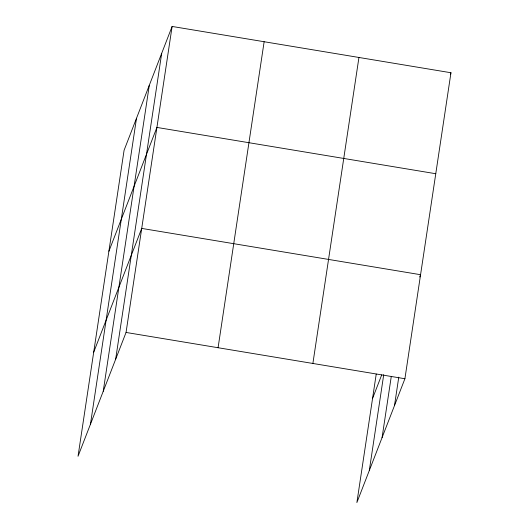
<?xml version="1.0" encoding="UTF-8"?>
<svg xmlns="http://www.w3.org/2000/svg" width="529" height="529" viewBox="0 0 529 529"><rect width="100%" height="100%" fill="white"/><g stroke="black" fill="none" stroke-linecap="round" stroke-linejoin="round"><path stroke-width="0.79" d="M90.446 424.265L136.502 118.265M103.228 391.301L149.29 85.301M115.639 359.303L161.695 53.31M172.117 26.45L124.09 150.262L78.034 456.256L126.054 332.45L172.117 26.45L450.966 72.744L404.91 378.738L356.883 502.55L376.225 374.082M218.08 347.725L264.136 41.725M312.884 363.463L358.946 57.463M369.295 470.559L383.73 374.644M382.077 437.589L391.255 376.628M394.489 405.598L398.773 377.151M108.895 251.242L156.915 127.429L435.77 173.724M93.693 352.221L141.719 228.409L420.568 274.703L419.676 277.004M450.371 74.278L450.966 72.744M372.542 398.509L381.707 374.896M126.054 332.45L404.91 378.738"/></g></svg>
